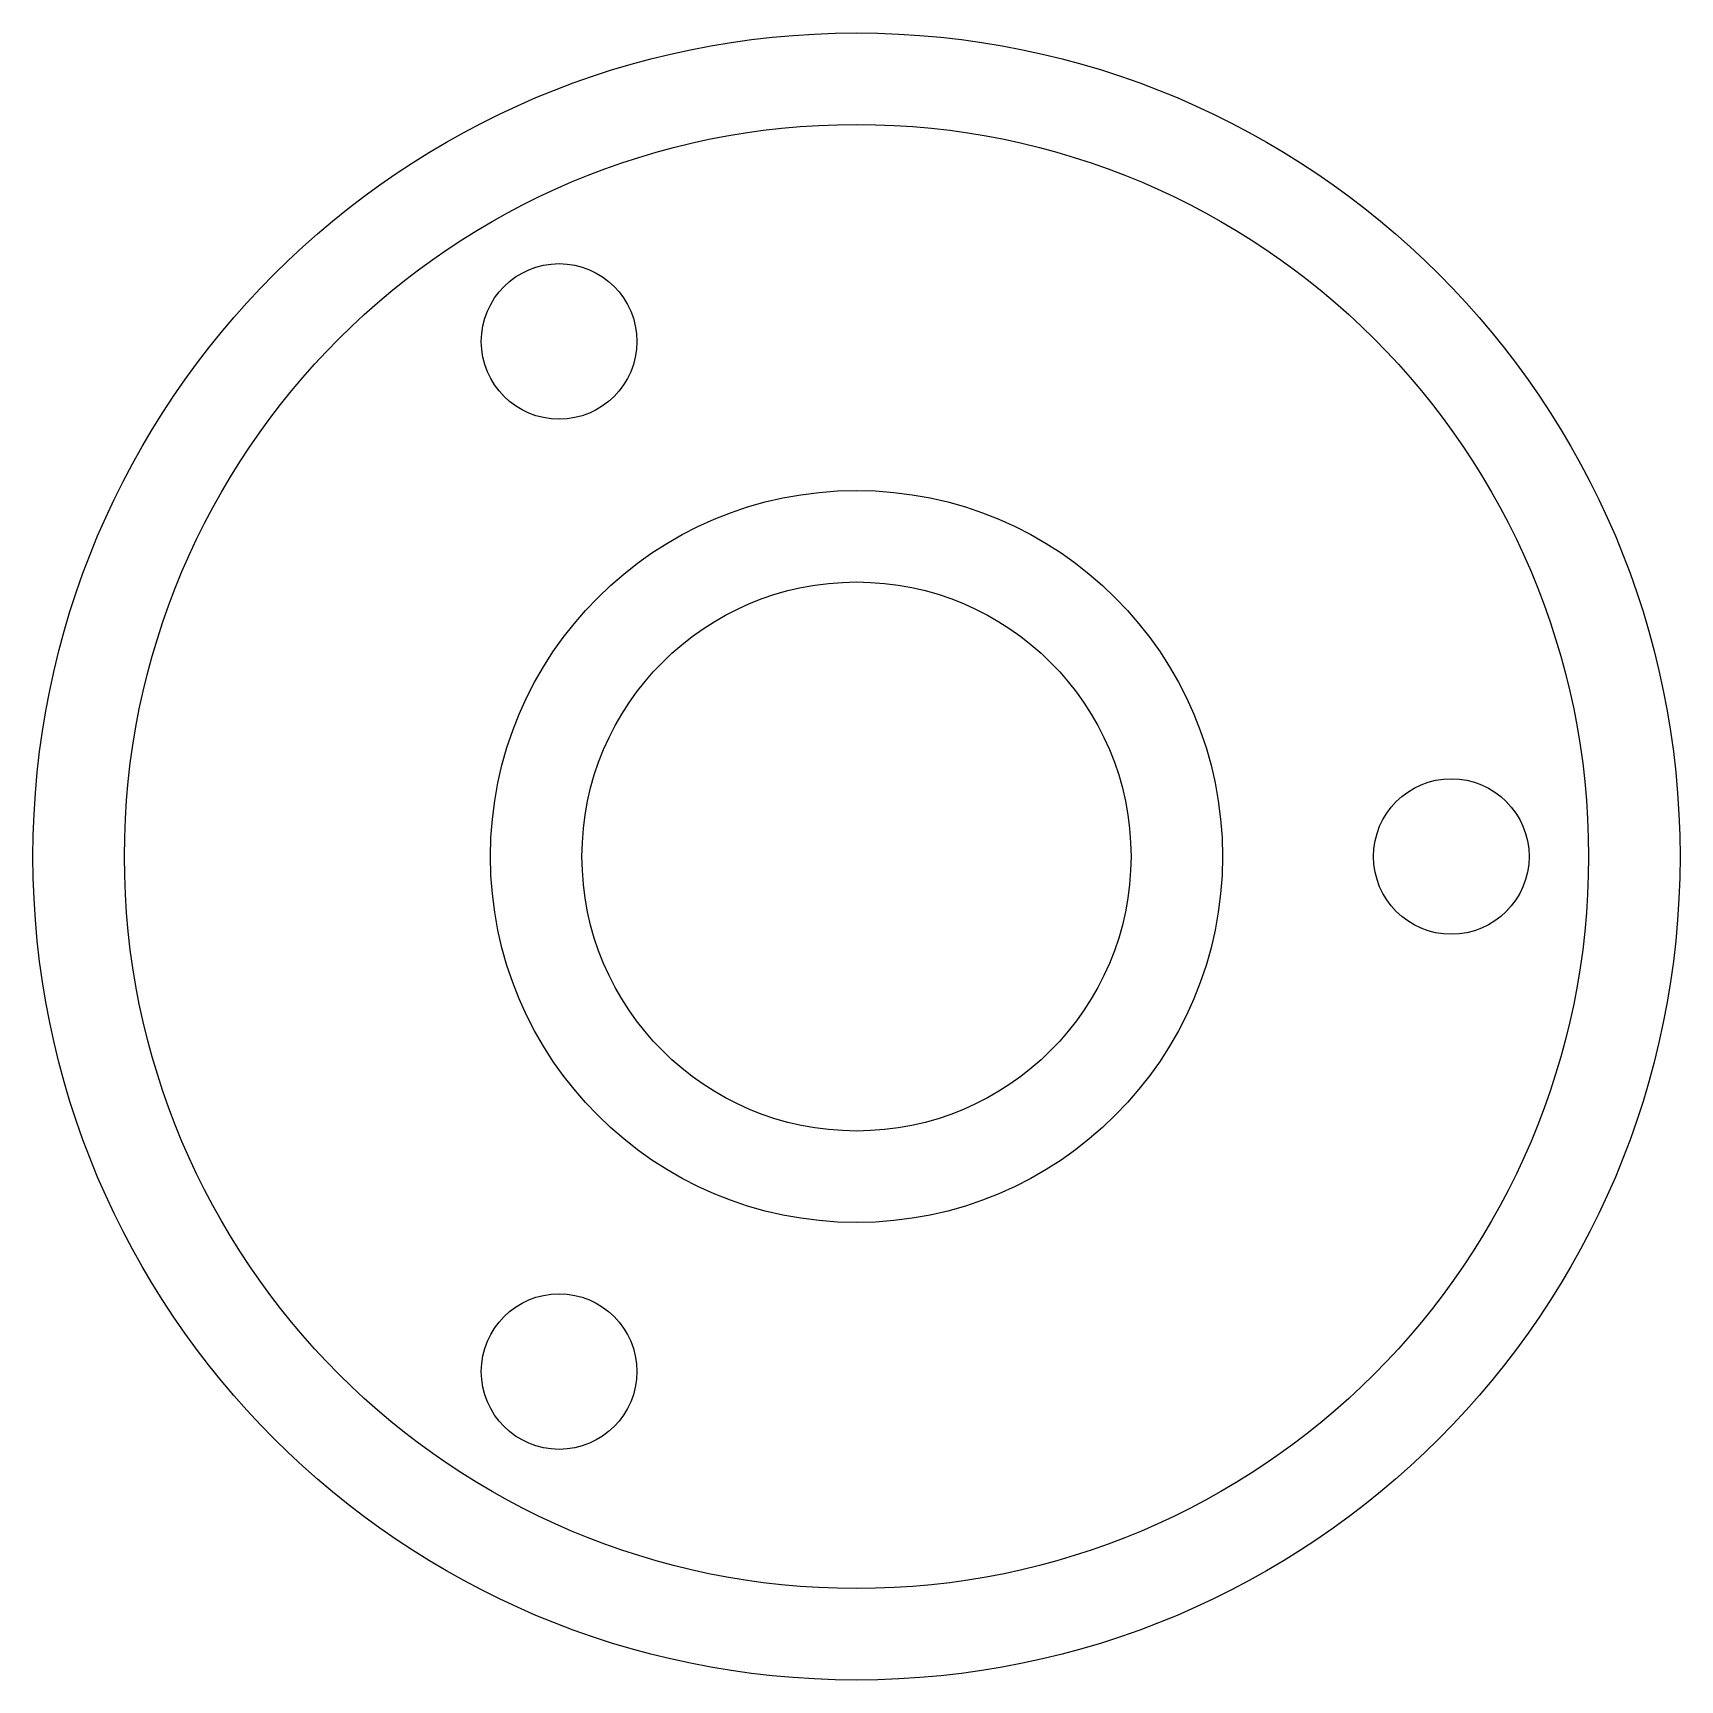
# Model space of a CAD drawing. Header units: millimetres. Extents: x -18 to 18, y -18 to 18.
import ezdxf

# ---------------------------------------------------------------- set-up
doc = ezdxf.new("R2010")
doc.units = ezdxf.units.MM
doc.layers.add('Part', color=7, linetype='CONTINUOUS')

msp = doc.modelspace()

# ---------------------------------------------------------------- linework, layer by layer
at = {"layer": 'Part'}
for p, q in [((-4.8, 11.258, 1.05), (-4.8, 11.258, 18.95)), ((-4.8, 11.258, 1.05), (-4.8, 11.258, 18.95)), ((6, 0, 6.15), (6, 0, 13.85)), ((6, 0, 6.15), (6, 0, 13.85)), ((8, 0, 13.85), (8, 0, 18.95)), ((8, 0, 13.85), (8, 0, 18.95)), ((8, 0, 1.05), (8, 0, 6.15)), ((8, 0, 1.05), (8, 0, 6.15)), ((14.7, 0, 1.05), (14.7, 0, 18.95)), ((14.7, 0, 1.05), (14.7, 0, 18.95)), ((16, 0, 18.95), (16, 0, 20)), ((16, 0, 18.95), (16, 0, 20)), ((16, 0), (16, 0, 1.05)), ((16, 0), (16, 0, 1.05)), ((18, 0), (18, 0, 20)), ((18, 0), (18, 0, 20)), ((-4.8, -11.258, 1.05), (-4.8, -11.258, 18.95)), ((-4.8, -11.258, 1.05), (-4.8, -11.258, 18.95))]:
    msp.add_line(p, q, dxfattribs=at)
for centre, radius in [((0, 0, 20), 18), ((0, 0), 18), ((0, 0, 20), 18), ((0, 0), 18), ((0, 0, 20), 16), ((0, 0), 16), ((0, 0, 20), 16), ((0, 0, 18.95), 16), ((0, 0, 1.05), 16), ((0, 0), 16), ((0, 0, 18.95), 16), ((0, 0, 1.05), 16), ((-6.5, 11.258, 18.95), 1.7), ((-6.5, 11.258, 1.05), 1.7), ((-6.5, 11.258, 18.95), 1.7), ((-6.5, 11.258, 1.05), 1.7), ((0, 0, 18.95), 8), ((0, 0, 1.05), 8), ((0, 0, 18.95), 8), ((0, 0, 13.85), 8), ((0, 0, 6.15), 8), ((0, 0, 1.05), 8), ((0, 0, 13.85), 8), ((0, 0, 6.15), 8), ((0, 0, 13.85), 6), ((0, 0, 6.15), 6), ((0, 0, 13.85), 6), ((0, 0, 6.15), 6), ((13, 0, 18.95), 1.7), ((13, 0, 1.05), 1.7), ((13, 0, 18.95), 1.7), ((13, 0, 1.05), 1.7), ((-6.5, -11.258, 18.95), 1.7), ((-6.5, -11.258, 1.05), 1.7), ((-6.5, -11.258, 18.95), 1.7), ((-6.5, -11.258, 1.05), 1.7)]:
    msp.add_circle(centre, radius, dxfattribs=at)

doc.saveas('drawing.dxf')
